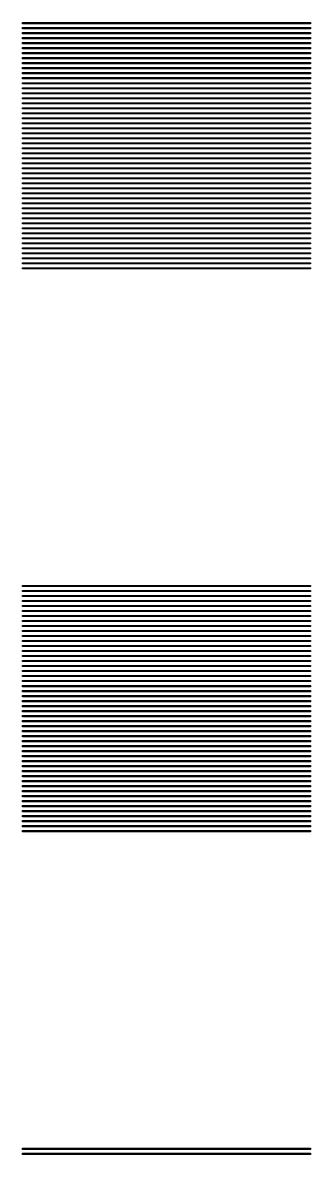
# Model space of a CAD drawing. Extents: x 40 to 187, y -3 to 150.
# Drawn here: x 49.44 to 51.79, y 63.08 to 72.33 of the extents above; entities that cross this region are included whole.
import ezdxf

# ---------------------------------------------------------------- set-up
doc = ezdxf.new("R2010")
doc.units = 0

msp = doc.modelspace()

# ---------------------------------------------------------------- linework, layer by layer
for p, q in [((49.4427, 72.3234), (49.4427, 72.3336)), ((49.4427, 72.3336), (51.7947, 72.3336)), ((51.7947, 72.3234), (49.4427, 72.3234)), ((49.4427, 72.2825), (49.4427, 72.2927)), ((49.4427, 72.2927), (51.7947, 72.2927)), ((51.7947, 72.2825), (49.4427, 72.2825)), ((51.7947, 72.3336), (51.7947, 72.3234)), ((51.7947, 72.2927), (51.7947, 72.2825)), ((49.4427, 72.2416), (49.4427, 72.2518)), ((49.4427, 72.2518), (51.7947, 72.2518)), ((51.7947, 72.2416), (49.4427, 72.2416)), ((49.4427, 72.2007), (49.4427, 72.2109)), ((49.4427, 72.2109), (51.7947, 72.2109)), ((51.7947, 72.2007), (49.4427, 72.2007)), ((51.7947, 72.2518), (51.7947, 72.2416)), ((51.7947, 72.2109), (51.7947, 72.2007)), ((49.4427, 72.1597), (49.4427, 72.17)), ((49.4427, 72.17), (51.7947, 72.17)), ((51.7947, 72.1597), (49.4427, 72.1597)), ((49.4427, 72.1189), (49.4427, 72.1291)), ((49.4427, 72.1291), (51.7947, 72.1291)), ((51.7947, 72.1189), (49.4427, 72.1189)), ((51.7947, 72.17), (51.7947, 72.1597)), ((51.7947, 72.1291), (51.7947, 72.1189)), ((49.4427, 72.0779), (49.4427, 72.0882)), ((49.4427, 72.0882), (51.7947, 72.0882)), ((51.7947, 72.0779), (49.4427, 72.0779)), ((49.4427, 72.037), (49.4427, 72.0473)), ((49.4427, 72.0473), (51.7947, 72.0473)), ((51.7947, 72.037), (49.4427, 72.037)), ((49.4427, 71.9961), (49.4427, 72.0064)), ((49.4427, 72.0064), (51.7947, 72.0064)), ((51.7947, 72.0882), (51.7947, 72.0779)), ((51.7947, 72.0473), (51.7947, 72.037)), ((51.7947, 72.0064), (51.7947, 71.9961)), ((51.7947, 71.9961), (49.4427, 71.9961)), ((49.4427, 71.9552), (49.4427, 71.9655)), ((49.4427, 71.9655), (51.7947, 71.9655)), ((51.7947, 71.9552), (49.4427, 71.9552)), ((49.4427, 71.9143), (49.4427, 71.9246)), ((49.4427, 71.9246), (51.7947, 71.9246)), ((51.7947, 71.9143), (49.4427, 71.9143)), ((51.7947, 71.9655), (51.7947, 71.9552)), ((51.7947, 71.9246), (51.7947, 71.9143)), ((49.4427, 71.8734), (49.4427, 71.8837)), ((49.4427, 71.8837), (51.7947, 71.8837)), ((51.7947, 71.8734), (49.4427, 71.8734)), ((49.4427, 71.8325), (49.4427, 71.8427)), ((49.4427, 71.8427), (51.7947, 71.8427)), ((51.7947, 71.8325), (49.4427, 71.8325)), ((51.7947, 71.8837), (51.7947, 71.8734)), ((51.7947, 71.8427), (51.7947, 71.8325)), ((49.4427, 71.7916), (49.4427, 71.8018)), ((49.4427, 71.8018), (51.7947, 71.8018)), ((51.7947, 71.7916), (49.4427, 71.7916)), ((49.4427, 71.7507), (49.4427, 71.7609)), ((49.4427, 71.7609), (51.7947, 71.7609)), ((51.7947, 71.7507), (49.4427, 71.7507)), ((51.7947, 71.8018), (51.7947, 71.7916)), ((51.7947, 71.7609), (51.7947, 71.7507)), ((49.4427, 71.7098), (49.4427, 71.72)), ((49.4427, 71.72), (51.7947, 71.72)), ((51.7947, 71.7098), (49.4427, 71.7098)), ((49.4427, 71.6689), (49.4427, 71.6791)), ((49.4427, 71.6791), (51.7947, 71.6791)), ((51.7947, 71.6689), (49.4427, 71.6689)), ((49.4427, 71.628), (49.4427, 71.6382)), ((49.4427, 71.6382), (51.7947, 71.6382)), ((51.7947, 71.72), (51.7947, 71.7098)), ((51.7947, 71.6791), (51.7947, 71.6689)), ((51.7947, 71.6382), (51.7947, 71.628)), ((51.7947, 71.628), (49.4427, 71.628)), ((49.4427, 71.5871), (49.4427, 71.5973)), ((49.4427, 71.5973), (51.7947, 71.5973)), ((51.7947, 71.5871), (49.4427, 71.5871)), ((49.4427, 71.5462), (49.4427, 71.5564)), ((49.4427, 71.5564), (51.7947, 71.5564)), ((51.7947, 71.5462), (49.4427, 71.5462)), ((51.7947, 71.5973), (51.7947, 71.5871)), ((51.7947, 71.5564), (51.7947, 71.5462)), ((49.4427, 71.5053), (49.4427, 71.5155)), ((49.4427, 71.5155), (51.7947, 71.5155)), ((51.7947, 71.5053), (49.4427, 71.5053)), ((49.4427, 71.4644), (49.4427, 71.4746)), ((49.4427, 71.4746), (51.7947, 71.4746)), ((51.7947, 71.4644), (49.4427, 71.4644)), ((51.7947, 71.5155), (51.7947, 71.5053)), ((51.7947, 71.4746), (51.7947, 71.4644)), ((49.4427, 71.4235), (49.4427, 71.4337)), ((49.4427, 71.4337), (51.7947, 71.4337)), ((51.7947, 71.4235), (49.4427, 71.4235)), ((49.4427, 71.3826), (49.4427, 71.3928)), ((49.4427, 71.3928), (51.7947, 71.3928)), ((51.7947, 71.3826), (49.4427, 71.3826)), ((51.7947, 71.4337), (51.7947, 71.4235)), ((51.7947, 71.3928), (51.7947, 71.3826)), ((49.4427, 71.3417), (49.4427, 71.3519)), ((49.4427, 71.3519), (51.7947, 71.3519)), ((51.7947, 71.3417), (49.4427, 71.3417)), ((49.4427, 71.3008), (49.4427, 71.311)), ((49.4427, 71.311), (51.7947, 71.311)), ((51.7947, 71.3008), (49.4427, 71.3008)), ((49.4427, 71.2599), (49.4427, 71.2701)), ((49.4427, 71.2701), (51.7947, 71.2701)), ((51.7947, 71.2599), (49.4427, 71.2599)), ((51.7947, 71.3519), (51.7947, 71.3417)), ((51.7947, 71.311), (51.7947, 71.3008)), ((51.7947, 71.2701), (51.7947, 71.2599)), ((49.4427, 71.219), (49.4427, 71.2292)), ((49.4427, 71.2292), (51.7947, 71.2292)), ((51.7947, 71.219), (49.4427, 71.219)), ((49.4427, 71.1781), (49.4427, 71.1883)), ((49.4427, 71.1883), (51.7947, 71.1883)), ((51.7947, 71.1781), (49.4427, 71.1781)), ((51.7947, 71.2292), (51.7947, 71.219)), ((51.7947, 71.1883), (51.7947, 71.1781)), ((49.4427, 71.1372), (49.4427, 71.1474)), ((49.4427, 71.1474), (51.7947, 71.1474)), ((51.7947, 71.1372), (49.4427, 71.1372)), ((49.4427, 71.0963), (49.4427, 71.1065)), ((49.4427, 71.1065), (51.7947, 71.1065)), ((51.7947, 71.0963), (49.4427, 71.0963)), ((51.7947, 71.1474), (51.7947, 71.1372)), ((51.7947, 71.1065), (51.7947, 71.0963)), ((49.4427, 71.0554), (49.4427, 71.0656)), ((49.4427, 71.0656), (51.7947, 71.0656)), ((51.7947, 71.0554), (49.4427, 71.0554)), ((49.4427, 71.0145), (49.4427, 71.0247)), ((49.4427, 71.0247), (51.7947, 71.0247)), ((51.7947, 71.0145), (49.4427, 71.0145)), ((49.4427, 70.9736), (49.4427, 70.9838)), ((49.4427, 70.9838), (51.7947, 70.9838)), ((51.7947, 71.0656), (51.7947, 71.0554)), ((51.7947, 71.0247), (51.7947, 71.0145)), ((51.7947, 70.9838), (51.7947, 70.9736)), ((51.7947, 70.9736), (49.4427, 70.9736)), ((49.4427, 70.9326), (49.4427, 70.9429)), ((49.4427, 70.9429), (51.7947, 70.9429)), ((51.7947, 70.9326), (49.4427, 70.9326)), ((49.4427, 70.8918), (49.4427, 70.902)), ((49.4427, 70.902), (51.7947, 70.902)), ((51.7947, 70.8918), (49.4427, 70.8918)), ((51.7947, 70.9429), (51.7947, 70.9326)), ((51.7947, 70.902), (51.7947, 70.8918)), ((49.4427, 70.8508), (49.4427, 70.8611)), ((49.4427, 70.8611), (51.7947, 70.8611)), ((51.7947, 70.8508), (49.4427, 70.8508)), ((49.4427, 70.8099), (49.4427, 70.8202)), ((49.4427, 70.8202), (51.7947, 70.8202)), ((51.7947, 70.8099), (49.4427, 70.8099)), ((51.7947, 70.8611), (51.7947, 70.8508)), ((51.7947, 70.8202), (51.7947, 70.8099)), ((49.4427, 70.769), (49.4427, 70.7793)), ((49.4427, 70.7793), (51.7947, 70.7793)), ((51.7947, 70.769), (49.4427, 70.769)), ((49.4427, 70.7281), (49.4427, 70.7384)), ((49.4427, 70.7384), (51.7947, 70.7384)), ((51.7947, 70.7281), (49.4427, 70.7281)), ((51.7947, 70.7793), (51.7947, 70.769)), ((51.7947, 70.7384), (51.7947, 70.7281)), ((49.4427, 70.6872), (49.4427, 70.6974)), ((49.4427, 70.6974), (51.7947, 70.6974)), ((51.7947, 70.6872), (49.4427, 70.6872)), ((49.4427, 70.6463), (49.4427, 70.6565)), ((49.4427, 70.6565), (51.7947, 70.6565)), ((51.7947, 70.6463), (49.4427, 70.6463)), ((49.4427, 70.6054), (49.4427, 70.6156)), ((49.4427, 70.6156), (51.7947, 70.6156)), ((51.7947, 70.6974), (51.7947, 70.6872)), ((51.7947, 70.6565), (51.7947, 70.6463)), ((51.7947, 70.6156), (51.7947, 70.6054)), ((51.7947, 70.6054), (49.4427, 70.6054)), ((49.4427, 70.5645), (49.4427, 70.5748)), ((49.4427, 70.5748), (51.7947, 70.5748)), ((51.7947, 70.5645), (49.4427, 70.5645)), ((49.4427, 70.5236), (49.4427, 70.5338)), ((49.4427, 70.5338), (51.7947, 70.5338)), ((51.7947, 70.5236), (49.4427, 70.5236)), ((51.7947, 70.5748), (51.7947, 70.5645)), ((51.7947, 70.5338), (51.7947, 70.5236)), ((49.4427, 70.4827), (49.4427, 70.4929)), ((49.4427, 70.4929), (51.7947, 70.4929)), ((51.7947, 70.4827), (49.4427, 70.4827)), ((49.4427, 70.4418), (49.4427, 70.452)), ((49.4427, 70.452), (51.7947, 70.452)), ((51.7947, 70.4418), (49.4427, 70.4418)), ((51.7947, 70.4929), (51.7947, 70.4827)), ((51.7947, 70.452), (51.7947, 70.4418)), ((49.4427, 70.4009), (49.4427, 70.4111)), ((49.4427, 70.4111), (51.7947, 70.4111)), ((51.7947, 70.4009), (49.4427, 70.4009)), ((49.4427, 70.36), (49.4427, 70.3702)), ((49.4427, 70.3702), (51.7947, 70.3702)), ((51.7947, 70.36), (49.4427, 70.36)), ((51.7947, 70.4111), (51.7947, 70.4009)), ((51.7947, 70.3702), (51.7947, 70.36)), ((49.4427, 70.3191), (49.4427, 70.3293)), ((49.4427, 70.3293), (51.7947, 70.3293)), ((51.7947, 70.3191), (49.4427, 70.3191)), ((51.7947, 70.3293), (51.7947, 70.3191)), ((49.4427, 67.7217), (49.4427, 67.7319)), ((49.4427, 67.7319), (51.7947, 67.7319)), ((51.7947, 67.7217), (49.4427, 67.7217)), ((49.4427, 67.6808), (49.4427, 67.691)), ((49.4427, 67.691), (51.7947, 67.691)), ((51.7947, 67.6808), (49.4427, 67.6808)), ((51.7947, 67.7319), (51.7947, 67.7217)), ((51.7947, 67.691), (51.7947, 67.6808)), ((49.4427, 67.6399), (49.4427, 67.6501)), ((49.4427, 67.6501), (51.7947, 67.6501)), ((51.7947, 67.6399), (49.4427, 67.6399)), ((49.4427, 67.599), (49.4427, 67.6092)), ((49.4427, 67.6092), (51.7947, 67.6092)), ((51.7947, 67.599), (49.4427, 67.599)), ((49.4427, 67.558), (49.4427, 67.5683)), ((49.4427, 67.5683), (51.7947, 67.5683)), ((51.7947, 67.558), (49.4427, 67.558)), ((51.7947, 67.6501), (51.7947, 67.6399)), ((51.7947, 67.6092), (51.7947, 67.599)), ((51.7947, 67.5683), (51.7947, 67.558)), ((49.4427, 67.5172), (49.4427, 67.5274)), ((49.4427, 67.5274), (51.7947, 67.5274)), ((51.7947, 67.5172), (49.4427, 67.5172)), ((49.4427, 67.4762), (49.4427, 67.4865)), ((49.4427, 67.4865), (51.7947, 67.4865)), ((51.7947, 67.4762), (49.4427, 67.4762)), ((51.7947, 67.5274), (51.7947, 67.5172)), ((51.7947, 67.4865), (51.7947, 67.4762)), ((49.4427, 67.4353), (49.4427, 67.4456)), ((49.4427, 67.4456), (51.7947, 67.4456)), ((51.7947, 67.4353), (49.4427, 67.4353)), ((49.4427, 67.3944), (49.4427, 67.4047)), ((49.4427, 67.4047), (51.7947, 67.4047)), ((51.7947, 67.3944), (49.4427, 67.3944)), ((51.7947, 67.4456), (51.7947, 67.4353)), ((51.7947, 67.4047), (51.7947, 67.3944)), ((49.4427, 67.3535), (49.4427, 67.3638)), ((49.4427, 67.3638), (51.7947, 67.3638)), ((51.7947, 67.3535), (49.4427, 67.3535)), ((49.4427, 67.3126), (49.4427, 67.3229)), ((49.4427, 67.3229), (51.7947, 67.3229)), ((51.7947, 67.3126), (49.4427, 67.3126)), ((49.4427, 67.2717), (49.4427, 67.282)), ((49.4427, 67.282), (51.7947, 67.282)), ((51.7947, 67.3638), (51.7947, 67.3535)), ((51.7947, 67.3229), (51.7947, 67.3126)), ((51.7947, 67.282), (51.7947, 67.2717)), ((51.7947, 67.2717), (49.4427, 67.2717)), ((49.4427, 67.2308), (49.4427, 67.241)), ((49.4427, 67.241), (51.7947, 67.241)), ((51.7947, 67.2308), (49.4427, 67.2308)), ((49.4427, 67.1899), (49.4427, 67.2001)), ((49.4427, 67.2001), (51.7947, 67.2001)), ((51.7947, 67.1899), (49.4427, 67.1899)), ((51.7947, 67.241), (51.7947, 67.2308)), ((51.7947, 67.2001), (51.7947, 67.1899)), ((49.4427, 67.149), (49.4427, 67.1592)), ((49.4427, 67.1592), (51.7947, 67.1592)), ((51.7947, 67.149), (49.4427, 67.149)), ((49.4427, 67.1081), (49.4427, 67.1183)), ((49.4427, 67.1183), (51.7947, 67.1183)), ((51.7947, 67.1081), (49.4427, 67.1081)), ((51.7947, 67.1592), (51.7947, 67.149)), ((51.7947, 67.1183), (51.7947, 67.1081)), ((49.4427, 67.0672), (49.4427, 67.0774)), ((49.4427, 67.0774), (51.7947, 67.0774)), ((51.7947, 67.0672), (49.4427, 67.0672)), ((49.4427, 67.0263), (49.4427, 67.0365)), ((49.4427, 67.0365), (51.7947, 67.0365)), ((51.7947, 67.0263), (49.4427, 67.0263)), ((51.7947, 67.0774), (51.7947, 67.0672)), ((51.7947, 67.0365), (51.7947, 67.0263)), ((49.4427, 66.9854), (49.4427, 66.9956)), ((49.4427, 66.9956), (51.7947, 66.9956)), ((51.7947, 66.9854), (49.4427, 66.9854)), ((49.4427, 66.9445), (49.4427, 66.9547)), ((49.4427, 66.9547), (51.7947, 66.9547)), ((51.7947, 66.9445), (49.4427, 66.9445)), ((49.4427, 66.9036), (49.4427, 66.9138)), ((49.4427, 66.9138), (51.7947, 66.9138)), ((51.7947, 66.9956), (51.7947, 66.9854)), ((51.7947, 66.9547), (51.7947, 66.9445)), ((51.7947, 66.9138), (51.7947, 66.9036)), ((51.7947, 66.9036), (49.4427, 66.9036)), ((49.4427, 66.8627), (49.4427, 66.8729)), ((49.4427, 66.8729), (51.7947, 66.8729)), ((51.7947, 66.8627), (49.4427, 66.8627)), ((49.4427, 66.8218), (49.4427, 66.832)), ((49.4427, 66.832), (51.7947, 66.832)), ((51.7947, 66.8218), (49.4427, 66.8218)), ((51.7947, 66.8729), (51.7947, 66.8627)), ((51.7947, 66.832), (51.7947, 66.8218)), ((49.4427, 66.7809), (49.4427, 66.7911)), ((49.4427, 66.7911), (51.7947, 66.7911)), ((51.7947, 66.7809), (49.4427, 66.7809)), ((49.4427, 66.74), (49.4427, 66.7502)), ((49.4427, 66.7502), (51.7947, 66.7502)), ((51.7947, 66.74), (49.4427, 66.74)), ((51.7947, 66.7911), (51.7947, 66.7809)), ((51.7947, 66.7502), (51.7947, 66.74)), ((49.4427, 66.6991), (49.4427, 66.7093)), ((49.4427, 66.7093), (51.7947, 66.7093)), ((51.7947, 66.6991), (49.4427, 66.6991)), ((49.4427, 66.6582), (49.4427, 66.6684)), ((49.4427, 66.6684), (51.7947, 66.6684)), ((51.7947, 66.6582), (49.4427, 66.6582)), ((51.7947, 66.7093), (51.7947, 66.6991)), ((51.7947, 66.6684), (51.7947, 66.6582)), ((49.4427, 66.6173), (49.4427, 66.6275)), ((49.4427, 66.6275), (51.7947, 66.6275)), ((51.7947, 66.6173), (49.4427, 66.6173)), ((49.4427, 66.5764), (49.4427, 66.5866)), ((49.4427, 66.5866), (51.7947, 66.5866)), ((51.7947, 66.5764), (49.4427, 66.5764)), ((49.4427, 66.5355), (49.4427, 66.5457)), ((49.4427, 66.5457), (51.7947, 66.5457)), ((51.7947, 66.6275), (51.7947, 66.6173)), ((51.7947, 66.5866), (51.7947, 66.5764)), ((51.7947, 66.5457), (51.7947, 66.5355)), ((51.7947, 66.5355), (49.4427, 66.5355)), ((49.4427, 66.4946), (49.4427, 66.5048)), ((49.4427, 66.5048), (51.7947, 66.5048)), ((51.7947, 66.4946), (49.4427, 66.4946)), ((49.4427, 66.4537), (49.4427, 66.4639)), ((49.4427, 66.4639), (51.7947, 66.4639)), ((51.7947, 66.4537), (49.4427, 66.4537)), ((51.7947, 66.5048), (51.7947, 66.4946)), ((51.7947, 66.4639), (51.7947, 66.4537)), ((49.4427, 66.4128), (49.4427, 66.423)), ((49.4427, 66.423), (51.7947, 66.423)), ((51.7947, 66.4128), (49.4427, 66.4128)), ((49.4427, 66.3719), (49.4427, 66.3821)), ((49.4427, 66.3821), (51.7947, 66.3821)), ((51.7947, 66.3719), (49.4427, 66.3719)), ((51.7947, 66.423), (51.7947, 66.4128)), ((51.7947, 66.3821), (51.7947, 66.3719)), ((49.4427, 66.3309), (49.4427, 66.3412)), ((49.4427, 66.3412), (51.7947, 66.3412)), ((51.7947, 66.3309), (49.4427, 66.3309)), ((49.4427, 66.2901), (49.4427, 66.3003)), ((49.4427, 66.3003), (51.7947, 66.3003)), ((51.7947, 66.2901), (49.4427, 66.2901)), ((51.7947, 66.3412), (51.7947, 66.3309)), ((51.7947, 66.3003), (51.7947, 66.2901)), ((49.4427, 66.2491), (49.4427, 66.2594)), ((49.4427, 66.2594), (51.7947, 66.2594)), ((51.7947, 66.2491), (49.4427, 66.2491)), ((49.4427, 66.2082), (49.4427, 66.2185)), ((49.4427, 66.2185), (51.7947, 66.2185)), ((51.7947, 66.2082), (49.4427, 66.2082)), ((49.4427, 66.1673), (49.4427, 66.1776)), ((49.4427, 66.1776), (51.7947, 66.1776)), ((51.7947, 66.2594), (51.7947, 66.2491)), ((51.7947, 66.2185), (51.7947, 66.2082)), ((51.7947, 66.1776), (51.7947, 66.1673)), ((51.7947, 66.1673), (49.4427, 66.1673)), ((49.4427, 66.1264), (49.4427, 66.1367)), ((49.4427, 66.1367), (51.7947, 66.1367)), ((51.7947, 66.1264), (49.4427, 66.1264)), ((49.4427, 66.0855), (49.4427, 66.0957)), ((49.4427, 66.0957), (51.7947, 66.0957)), ((51.7947, 66.0855), (49.4427, 66.0855)), ((51.7947, 66.1367), (51.7947, 66.1264)), ((51.7947, 66.0957), (51.7947, 66.0855)), ((49.4427, 66.0446), (49.4427, 66.0548)), ((49.4427, 66.0548), (51.7947, 66.0548)), ((51.7947, 66.0446), (49.4427, 66.0446)), ((49.4427, 66.0037), (49.4427, 66.0139)), ((49.4427, 66.0139), (51.7947, 66.0139)), ((51.7947, 66.0037), (49.4427, 66.0037)), ((51.7947, 66.0548), (51.7947, 66.0446)), ((51.7947, 66.0139), (51.7947, 66.0037)), ((49.4427, 65.9628), (49.4427, 65.9731)), ((49.4427, 65.9731), (51.7947, 65.9731)), ((51.7947, 65.9628), (49.4427, 65.9628)), ((49.4427, 65.9219), (49.4427, 65.9321)), ((49.4427, 65.9321), (51.7947, 65.9321)), ((51.7947, 65.9219), (49.4427, 65.9219)), ((51.7947, 65.9731), (51.7947, 65.9628)), ((51.7947, 65.9321), (51.7947, 65.9219)), ((49.4427, 65.881), (49.4427, 65.8912)), ((49.4427, 65.8912), (51.7947, 65.8912)), ((51.7947, 65.881), (49.4427, 65.881)), ((49.4427, 65.8401), (49.4427, 65.8503)), ((49.4427, 65.8503), (51.7947, 65.8503)), ((51.7947, 65.8401), (49.4427, 65.8401)), ((49.4427, 65.7992), (49.4427, 65.8094)), ((49.4427, 65.8094), (51.7947, 65.8094)), ((51.7947, 65.8912), (51.7947, 65.881)), ((51.7947, 65.8503), (51.7947, 65.8401)), ((51.7947, 65.8094), (51.7947, 65.7992)), ((51.7947, 65.7992), (49.4427, 65.7992)), ((49.4427, 65.7583), (49.4427, 65.7685)), ((49.4427, 65.7685), (51.7947, 65.7685)), ((51.7947, 65.7583), (49.4427, 65.7583)), ((49.4427, 65.7174), (49.4427, 65.7276)), ((49.4427, 65.7276), (51.7947, 65.7276)), ((51.7947, 65.7174), (49.4427, 65.7174)), ((51.7947, 65.7685), (51.7947, 65.7583)), ((51.7947, 65.7276), (51.7947, 65.7174)), ((49.4427, 63.12), (49.4427, 63.1302)), ((49.4427, 63.1302), (51.7947, 63.1302)), ((51.7947, 63.12), (49.4427, 63.12)), ((51.7947, 63.1302), (51.7947, 63.12)), ((49.4427, 63.0791), (49.4427, 63.0893)), ((49.4427, 63.0893), (51.7947, 63.0893)), ((51.7947, 63.0791), (49.4427, 63.0791)), ((51.7947, 63.0893), (51.7947, 63.0791))]:
    msp.add_line(p, q)

doc.saveas('drawing.dxf')
